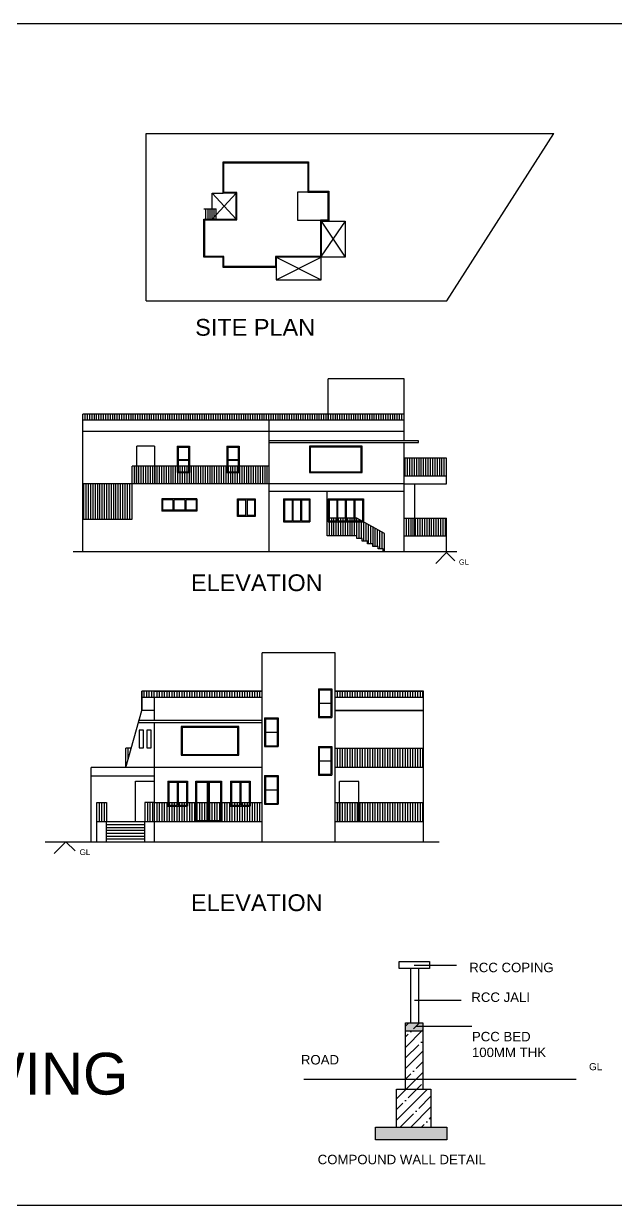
# Model space of a CAD drawing. Header units: metres. Extents: x 3586 to 7307, y 3108 to 6437.
# Drawn here: x 3980.61 to 3993.13, y 3160.08 to 3185.08 of the extents above; entities that cross this region are included whole.
import ezdxf

# ---------------------------------------------------------------- set-up
doc = ezdxf.new("R2010")
doc.units = ezdxf.units.M
for name, color, linetype in [('DOORS', 170, 'Continuous'), ('PDF2_0', 7, 'Continuous'), ('wall', 7, 'Continuous'), ('window', 140, 'Continuous')]:
    doc.layers.add(name, color=color, linetype=linetype)
doc.styles.get("Standard").update_dxf_attribs({"font": 'arial.ttf'})

msp = doc.modelspace()

# ---------------------------------------------------------------- hatches: boundary and pattern name
at = {"layer": 'wall'}
h = msp.add_hatch(color=256, dxfattribs=at)
h.dxf.hatch_style = 1
h.paths.add_polyline_path([(3989.566, 3161.736), (3988.057, 3161.736), (3988.057, 3161.462), (3989.566, 3161.462)])
h.paths.add_polyline_path([(3973.017, 3180.93), (3973.442, 3180.93), (3973.442, 3180.842), (3973.531, 3180.842), (3973.531, 3180.93), (3974.648, 3180.93), (3974.648, 3180.842), (3974.737, 3180.842), (3974.737, 3180.93), (3976.214, 3180.93), (3976.214, 3180.842), (3976.303, 3180.842), (3976.303, 3180.975), (3972.175, 3180.975), (3972.175, 3180.842), (3972.263, 3180.842), (3972.263, 3180.93), (3972.928, 3180.93), (3972.928, 3180.842), (3973.017, 3180.842)])
h.paths.add_polyline_path([(3973.017, 3180.044), (3973.442, 3180.044), (3973.442, 3179.955), (3973.531, 3179.955), (3973.531, 3180.044), (3973.821, 3180.044), (3974.648, 3180.044), (3974.648, 3179.955), (3974.737, 3179.955), (3974.737, 3180.088), (3973.821, 3180.088), (3973.531, 3180.088), (3972.928, 3180.088), (3972.928, 3180), (3972.263, 3180), (3972.263, 3180.088), (3972.175, 3180.088), (3972.175, 3179.955), (3972.263, 3179.955), (3972.928, 3179.955), (3973.017, 3179.955)])
h.paths.add_polyline_path([(3977.278, 3180.088), (3976.303, 3180.088), (3976.214, 3180.088), (3976.214, 3179.955), (3976.303, 3179.955), (3976.303, 3180.044), (3977.189, 3180.044), (3977.189, 3179.955), (3977.278, 3179.955)])
h.paths.add_polyline_path([(3974.737, 3179.202), (3974.648, 3179.202), (3974.648, 3179.069), (3974.737, 3179.069)])
h.paths.add_polyline_path([(3976.214, 3179.202), (3974.737, 3179.202), (3974.737, 3179.157), (3976.214, 3179.157)])
h.paths.add_polyline_path([(3976.303, 3179.202), (3976.214, 3179.202), (3976.214, 3179.069), (3976.303, 3179.069)])
h.paths.add_polyline_path([(3977.189, 3179.202), (3976.303, 3179.202), (3976.303, 3179.157), (3977.189, 3179.157)])
h.paths.add_polyline_path([(3977.278, 3179.202), (3977.189, 3179.202), (3977.189, 3179.157), (3977.189, 3179.069), (3977.278, 3179.069)])
h.paths.add_polyline_path([(3974.648, 3179.202), (3973.531, 3179.202), (3973.531, 3179.157), (3974.648, 3179.157)])
h.paths.add_polyline_path([(3973.531, 3179.202), (3973.442, 3179.202), (3973.442, 3179.069), (3973.531, 3179.069)])
h.paths.add_polyline_path([(3973.442, 3179.202), (3973.017, 3179.202), (3973.017, 3179.157), (3973.442, 3179.157)])
h.paths.add_polyline_path([(3973.017, 3179.202), (3972.928, 3179.202), (3972.928, 3179.113), (3972.263, 3179.113), (3972.263, 3179.202), (3972.175, 3179.202), (3972.175, 3179.069), (3973.017, 3179.069)])
h.paths.add_polyline_path([(3968.139, 3180.966), (3968.05, 3180.966), (3965.264, 3180.966), (3965.264, 3180.832), (3965.353, 3180.832), (3965.353, 3180.922), (3968.05, 3180.922), (3968.585, 3180.665), (3968.585, 3180.709), (3968.585, 3180.754), (3968.496, 3180.754), (3968.496, 3180.798), (3968.407, 3180.798), (3968.407, 3180.843), (3968.318, 3180.843), (3968.318, 3180.887), (3968.228, 3180.887), (3968.228, 3180.922), (3968.139, 3180.922)])
h.paths.add_polyline_path([(3968.139, 3180.085), (3968.05, 3180.085), (3965.264, 3180.085), (3965.264, 3179.951), (3965.353, 3179.951), (3965.353, 3180.04), (3968.05, 3180.04), (3968.585, 3179.783), (3968.585, 3179.828), (3968.585, 3179.872), (3968.496, 3179.872), (3968.496, 3179.917), (3968.407, 3179.917), (3968.407, 3179.961), (3968.318, 3179.961), (3968.318, 3180.006), (3968.228, 3180.006), (3968.228, 3180.04), (3968.139, 3180.04)])
h.paths.add_polyline_path([(3968.674, 3180.352), (3968.882, 3180.352), (3968.882, 3180.397), (3968.585, 3180.397), (3968.585, 3180.352), (3968.496, 3180.352), (3968.496, 3180.308), (3968.407, 3180.308), (3968.407, 3180.263), (3968.318, 3180.263), (3968.318, 3180.219), (3968.228, 3180.219), (3968.228, 3180.174), (3968.139, 3180.174), (3968.139, 3180.129), (3968.05, 3180.129), (3968.05, 3180.085), (3968.139, 3180.085)])
h.paths.add_polyline_path([(3968.972, 3179.516), (3968.585, 3179.516), (3968.585, 3179.471), (3968.496, 3179.471), (3968.496, 3179.426), (3968.407, 3179.426), (3968.407, 3179.382), (3968.318, 3179.382), (3968.318, 3179.337), (3968.228, 3179.337), (3968.228, 3179.293), (3968.139, 3179.293), (3968.139, 3179.248), (3968.05, 3179.248), (3968.05, 3179.203), (3968.139, 3179.203), (3968.674, 3179.471), (3968.882, 3179.471), (3968.882, 3179.382), (3968.972, 3179.382)])
h.paths.add_polyline_path([(3968.972, 3180.397), (3968.882, 3180.397), (3968.882, 3180.352), (3968.882, 3180.263), (3968.972, 3180.263)])
h.paths.add_polyline_path([(3968.972, 3179.203), (3968.882, 3179.203), (3968.882, 3179.07), (3968.972, 3179.07)])
h.paths.add_polyline_path([(3968.882, 3179.203), (3965.353, 3179.203), (3965.353, 3179.159), (3968.882, 3179.159)])
h.paths.add_polyline_path([(3968.972, 3181.858), (3967.669, 3181.858), (3967.669, 3181.724), (3967.713, 3181.724), (3967.713, 3181.813), (3968.882, 3181.813), (3968.882, 3181.724), (3968.972, 3181.724)])
h.paths.add_polyline_path([(3964.461, 3179.203), (3964.372, 3179.203), (3964.372, 3179.07), (3964.461, 3179.07)])
h.paths.add_polyline_path([(3965.353, 3179.203), (3965.264, 3179.203), (3965.264, 3179.07), (3965.353, 3179.07)])
h.paths.add_polyline_path([(3965.264, 3179.203), (3964.461, 3179.203), (3964.461, 3179.159), (3965.264, 3179.159)])
h = msp.add_hatch(dxfattribs=at)
h.set_pattern_fill('ANSI35', color=256, scale=0.05)
h.set_pattern_definition([(45, (-2.92227, -3.8046), (-0.224506403, 0.224506403), []), (45, (-2.69776, -3.8046), (-0.224506403, 0.224506403), [0.396875, -0.079375, 0, -0.079375])])
h.paths.add_polyline_path([(3989.229, 3162.538), (3988.501, 3162.538), (3988.501, 3161.736), (3989.229, 3161.736)])
h.paths.add_polyline_path([(3989.06, 3163.94), (3988.691, 3163.94), (3988.691, 3162.538), (3989.06, 3162.538)])
h = msp.add_hatch(color=256, dxfattribs=at)
h.dxf.hatch_style = 1
h.paths.add_polyline_path([(3989.06, 3163.94), (3988.691, 3163.94), (3988.691, 3163.773), (3989.06, 3163.773)])

# ---------------------------------------------------------------- linework, layer by layer
at = {"layer": 'DOORS'}
for p, q in [((3984.505, 3168.216), (3984.505, 3169.029)), ((3984.526, 3168.196), (3984.526, 3169.05)), ((3984.546, 3168.216), (3984.546, 3169.029))]:
    msp.add_line(p, q, dxfattribs=at)
msp.add_lwpolyline([(3984.254, 3169.05), (3984.797, 3169.05), (3984.797, 3168.196), (3984.254, 3168.196)], close=True, dxfattribs=at)
for points in [[(3984.505, 3168.216), (3984.275, 3168.216), (3984.275, 3169.029), (3984.505, 3169.029)], [(3984.546, 3169.029), (3984.777, 3169.029), (3984.777, 3168.216), (3984.546, 3168.216)]]:
    msp.add_lwpolyline(points, dxfattribs=at)
at = {"layer": 'PDF2_0', "lineweight": 30}
msp.add_lwpolyline([(3960.029, 3185.076), (3995.028, 3185.076), (3995.028, 3160.079), (3960.029, 3160.079)], close=True, dxfattribs=at)
at = {"layer": 'wall'}
for p, q in [((3983.208, 3182.753), (3991.828, 3182.753)), ((3983.208, 3179.21), (3983.208, 3182.753)), ((3989.564, 3179.21), (3991.828, 3182.753)), ((3984.601, 3181.158), (3984.601, 3181.488)), ((3984.601, 3181.488), (3984.832, 3181.488)), ((3984.601, 3181.488), (3985.106, 3180.942)), ((3985.106, 3181.488), (3984.601, 3180.942)), ((3986.624, 3181.513), (3986.404, 3181.513)), ((3986.404, 3181.513), (3986.404, 3180.917)), ((3984.428, 3181.158), (3984.687, 3181.158)), ((3984.471, 3180.942), (3984.471, 3181.158)), ((3984.514, 3180.942), (3984.514, 3181.158)), ((3984.557, 3180.942), (3984.557, 3181.158)), ((3984.601, 3180.942), (3984.601, 3181.158)), ((3984.644, 3180.942), (3984.644, 3181.158)), ((3984.687, 3180.942), (3984.687, 3181.158)), ((3984.428, 3180.942), (3984.687, 3180.942)), ((3986.404, 3180.917), (3986.891, 3180.917)), ((3986.909, 3180.899), (3987.414, 3180.899)), ((3986.909, 3180.899), (3987.414, 3180.134)), ((3987.414, 3180.899), (3986.909, 3180.156)), ((3987.414, 3180.899), (3987.414, 3180.134)), ((3985.957, 3180.134), (3985.957, 3179.658)), ((3985.957, 3180.134), (3986.909, 3179.658)), ((3985.957, 3179.658), (3986.909, 3180.134)), ((3986.909, 3179.658), (3986.909, 3180.134)), ((3987.414, 3180.134), (3986.909, 3180.134)), ((3985.957, 3179.658), (3986.909, 3179.658)), ((3983.208, 3179.21), (3989.564, 3179.21)), ((3988.661, 3177.56), (3987.056, 3177.56)), ((3987.056, 3176.694), (3987.056, 3177.56)), ((3988.661, 3176.253), (3988.661, 3177.56)), ((3981.867, 3173.907), (3981.867, 3176.816)), ((3988.661, 3176.816), (3981.867, 3176.816)), ((3981.867, 3176.694), (3988.661, 3176.694)), ((3981.916, 3176.694), (3981.916, 3176.816)), ((3981.964, 3176.694), (3981.964, 3176.816)), ((3982.013, 3176.694), (3982.013, 3176.816)), ((3982.061, 3176.694), (3982.061, 3176.816)), ((3982.11, 3176.694), (3982.11, 3176.816)), ((3982.158, 3176.694), (3982.158, 3176.816)), ((3982.207, 3176.694), (3982.207, 3176.816)), ((3982.255, 3176.694), (3982.255, 3176.816)), ((3982.304, 3176.694), (3982.304, 3176.816)), ((3982.352, 3176.694), (3982.352, 3176.816)), ((3982.401, 3176.694), (3982.401, 3176.816)), ((3982.449, 3176.694), (3982.449, 3176.816)), ((3982.498, 3176.694), (3982.498, 3176.816)), ((3982.546, 3176.694), (3982.546, 3176.816)), ((3982.595, 3176.694), (3982.595, 3176.816)), ((3982.643, 3176.694), (3982.643, 3176.816)), ((3982.692, 3176.694), (3982.692, 3176.816)), ((3982.74, 3176.694), (3982.74, 3176.816)), ((3982.789, 3176.694), (3982.789, 3176.816)), ((3982.837, 3176.694), (3982.837, 3176.816)), ((3982.886, 3176.694), (3982.886, 3176.816)), ((3982.934, 3176.694), (3982.934, 3176.816)), ((3982.934, 3176.694), (3982.934, 3176.816)), ((3982.983, 3176.694), (3982.983, 3176.816)), ((3983.031, 3176.694), (3983.031, 3176.816)), ((3983.079, 3176.694), (3983.079, 3176.816)), ((3983.128, 3176.694), (3983.128, 3176.816)), ((3983.176, 3176.694), (3983.176, 3176.816)), ((3983.225, 3176.694), (3983.225, 3176.816)), ((3983.273, 3176.694), (3983.273, 3176.816)), ((3983.322, 3176.694), (3983.322, 3176.816)), ((3983.37, 3176.694), (3983.37, 3176.816)), ((3983.419, 3176.694), (3983.419, 3176.816)), ((3983.467, 3176.694), (3983.467, 3176.816)), ((3983.516, 3176.694), (3983.516, 3176.816)), ((3983.564, 3176.694), (3983.564, 3176.816)), ((3983.613, 3176.694), (3983.613, 3176.816)), ((3983.661, 3176.694), (3983.661, 3176.816)), ((3983.71, 3176.694), (3983.71, 3176.816)), ((3983.758, 3176.694), (3983.758, 3176.816)), ((3983.807, 3176.694), (3983.807, 3176.816)), ((3983.855, 3176.694), (3983.855, 3176.816)), ((3983.904, 3176.694), (3983.904, 3176.816)), ((3983.952, 3176.694), (3983.952, 3176.816)), ((3984.001, 3176.694), (3984.001, 3176.816)), ((3984.049, 3176.694), (3984.049, 3176.816)), ((3984.098, 3176.694), (3984.098, 3176.816)), ((3984.146, 3176.694), (3984.146, 3176.816)), ((3984.195, 3176.694), (3984.195, 3176.816)), ((3984.243, 3176.694), (3984.243, 3176.816)), ((3984.292, 3176.694), (3984.292, 3176.816)), ((3984.34, 3176.694), (3984.34, 3176.816)), ((3984.388, 3176.694), (3984.388, 3176.816)), ((3984.437, 3176.694), (3984.437, 3176.816)), ((3984.485, 3176.694), (3984.485, 3176.816)), ((3984.534, 3176.694), (3984.534, 3176.816)), ((3984.582, 3176.694), (3984.582, 3176.816)), ((3984.631, 3176.694), (3984.631, 3176.816)), ((3984.679, 3176.694), (3984.679, 3176.816)), ((3984.679, 3176.694), (3984.679, 3176.816)), ((3984.728, 3176.694), (3984.728, 3176.816)), ((3984.776, 3176.694), (3984.776, 3176.816)), ((3984.825, 3176.694), (3984.825, 3176.816)), ((3984.88, 3176.694), (3984.88, 3176.816)), ((3984.928, 3176.694), (3984.928, 3176.816)), ((3984.977, 3176.694), (3984.977, 3176.816)), ((3985.025, 3176.694), (3985.025, 3176.816)), ((3985.074, 3176.694), (3985.074, 3176.816)), ((3985.122, 3176.694), (3985.122, 3176.816)), ((3985.171, 3176.694), (3985.171, 3176.816)), ((3985.219, 3176.694), (3985.219, 3176.816)), ((3985.268, 3176.694), (3985.268, 3176.816)), ((3985.316, 3176.694), (3985.316, 3176.816)), ((3985.365, 3176.694), (3985.365, 3176.816)), ((3985.413, 3176.694), (3985.413, 3176.816)), ((3985.413, 3176.694), (3985.413, 3176.816)), ((3985.462, 3176.694), (3985.462, 3176.816)), ((3985.51, 3176.694), (3985.51, 3176.816)), ((3985.559, 3176.694), (3985.559, 3176.816)), ((3985.607, 3176.694), (3985.607, 3176.816)), ((3985.656, 3176.694), (3985.656, 3176.816)), ((3985.656, 3176.694), (3985.656, 3176.816)), ((3985.704, 3176.694), (3985.704, 3176.816)), ((3985.752, 3176.694), (3985.752, 3176.816)), ((3985.801, 3176.694), (3985.801, 3176.816)), ((3985.806, 3173.907), (3985.806, 3176.694)), ((3985.849, 3176.694), (3985.849, 3176.816)), ((3985.898, 3176.694), (3985.898, 3176.816)), ((3985.946, 3176.694), (3985.946, 3176.816)), ((3985.995, 3176.694), (3985.995, 3176.816)), ((3986.043, 3176.694), (3986.043, 3176.816)), ((3986.092, 3176.694), (3986.092, 3176.816)), ((3986.14, 3176.694), (3986.14, 3176.816)), ((3986.189, 3176.694), (3986.189, 3176.816)), ((3986.237, 3176.694), (3986.237, 3176.816)), ((3986.286, 3176.694), (3986.286, 3176.816)), ((3986.334, 3176.694), (3986.334, 3176.816)), ((3986.383, 3176.694), (3986.383, 3176.816)), ((3986.431, 3176.694), (3986.431, 3176.816)), ((3986.48, 3176.694), (3986.48, 3176.816)), ((3986.528, 3176.694), (3986.528, 3176.816)), ((3986.577, 3176.694), (3986.577, 3176.816)), ((3986.625, 3176.694), (3986.625, 3176.816)), ((3986.674, 3176.694), (3986.674, 3176.816)), ((3986.674, 3176.694), (3986.674, 3176.816)), ((3986.722, 3176.694), (3986.722, 3176.816)), ((3986.771, 3176.694), (3986.771, 3176.816)), ((3986.819, 3176.694), (3986.819, 3176.816)), ((3986.868, 3176.694), (3986.868, 3176.816)), ((3986.916, 3176.694), (3986.916, 3176.816)), ((3986.965, 3176.694), (3986.965, 3176.816)), ((3987.013, 3176.694), (3987.013, 3176.816)), ((3987.061, 3176.694), (3987.061, 3176.816)), ((3987.11, 3176.694), (3987.11, 3176.816)), ((3987.158, 3176.694), (3987.158, 3176.816)), ((3987.207, 3176.694), (3987.207, 3176.816)), ((3987.255, 3176.694), (3987.255, 3176.816)), ((3987.304, 3176.694), (3987.304, 3176.816)), ((3987.352, 3176.694), (3987.352, 3176.816)), ((3987.401, 3176.694), (3987.401, 3176.816)), ((3987.449, 3176.694), (3987.449, 3176.816)), ((3987.498, 3176.694), (3987.498, 3176.816)), ((3987.546, 3176.694), (3987.546, 3176.816)), ((3987.595, 3176.694), (3987.595, 3176.816)), ((3987.643, 3176.694), (3987.643, 3176.816)), ((3987.692, 3176.694), (3987.692, 3176.816)), ((3987.74, 3176.694), (3987.74, 3176.816)), ((3987.789, 3176.694), (3987.789, 3176.816)), ((3987.837, 3176.694), (3987.837, 3176.816)), ((3987.886, 3176.694), (3987.886, 3176.816)), ((3987.934, 3176.694), (3987.934, 3176.816)), ((3987.983, 3176.694), (3987.983, 3176.816)), ((3988.031, 3176.694), (3988.031, 3176.816)), ((3988.08, 3176.694), (3988.08, 3176.816)), ((3988.128, 3176.694), (3988.128, 3176.816)), ((3988.177, 3176.694), (3988.177, 3176.816)), ((3988.225, 3176.694), (3988.225, 3176.816)), ((3988.274, 3176.694), (3988.274, 3176.816)), ((3988.322, 3176.694), (3988.322, 3176.816)), ((3988.371, 3176.694), (3988.371, 3176.816)), ((3988.419, 3176.694), (3988.419, 3176.816)), ((3988.419, 3176.694), (3988.419, 3176.816)), ((3988.467, 3176.694), (3988.467, 3176.816)), ((3988.516, 3176.694), (3988.516, 3176.816)), ((3988.564, 3176.694), (3988.564, 3176.816)), ((3988.613, 3176.694), (3988.613, 3176.816)), ((3988.661, 3176.694), (3988.661, 3176.816)), ((3988.661, 3176.445), (3981.867, 3176.445)), ((3983.011, 3175.343), (3983.011, 3176.137)), ((3983.382, 3176.137), (3983.011, 3176.137)), ((3983.382, 3176.137), (3983.382, 3175.343)), ((3988.964, 3176.253), (3985.806, 3176.253)), ((3985.806, 3176.216), (3988.964, 3176.216)), ((3988.661, 3173.907), (3988.661, 3176.216)), ((3988.964, 3176.216), (3988.964, 3176.253)), ((3985.806, 3175.715), (3982.908, 3175.715)), ((3982.908, 3175.343), (3982.908, 3175.715)), ((3982.956, 3175.343), (3982.956, 3175.715)), ((3983.005, 3175.343), (3983.005, 3175.715)), ((3983.053, 3175.343), (3983.053, 3175.715)), ((3983.102, 3175.343), (3983.102, 3175.715)), ((3983.15, 3175.343), (3983.15, 3175.715)), ((3983.199, 3175.343), (3983.199, 3175.715)), ((3983.247, 3175.343), (3983.247, 3175.715)), ((3983.296, 3175.343), (3983.296, 3175.715)), ((3983.344, 3175.343), (3983.344, 3175.715)), ((3983.393, 3175.343), (3983.393, 3175.715)), ((3983.441, 3175.343), (3983.441, 3175.715)), ((3983.49, 3175.343), (3983.49, 3175.715)), ((3983.538, 3175.343), (3983.538, 3175.715)), ((3983.587, 3175.343), (3983.587, 3175.715)), ((3983.635, 3175.343), (3983.635, 3175.715)), ((3983.684, 3175.343), (3983.684, 3175.715)), ((3983.732, 3175.343), (3983.732, 3175.715)), ((3983.78, 3175.343), (3983.78, 3175.715)), ((3983.829, 3175.343), (3983.829, 3175.715)), ((3983.877, 3175.343), (3983.877, 3175.715)), ((3983.926, 3175.343), (3983.926, 3175.715)), ((3983.974, 3175.343), (3983.974, 3175.715)), ((3984.023, 3175.343), (3984.023, 3175.715)), ((3984.071, 3175.343), (3984.071, 3175.715)), ((3984.12, 3175.343), (3984.12, 3175.715)), ((3984.168, 3175.343), (3984.168, 3175.715)), ((3984.217, 3175.343), (3984.217, 3175.715)), ((3984.265, 3175.343), (3984.265, 3175.715)), ((3984.314, 3175.343), (3984.314, 3175.715)), ((3984.362, 3175.343), (3984.362, 3175.715)), ((3984.411, 3175.343), (3984.411, 3175.715)), ((3984.459, 3175.343), (3984.459, 3175.715)), ((3984.508, 3175.343), (3984.508, 3175.715)), ((3984.556, 3175.343), (3984.556, 3175.715)), ((3984.605, 3175.343), (3984.605, 3175.715)), ((3984.653, 3175.343), (3984.653, 3175.715)), ((3984.702, 3175.343), (3984.702, 3175.715)), ((3984.75, 3175.343), (3984.75, 3175.715)), ((3984.799, 3175.343), (3984.799, 3175.715)), ((3984.847, 3175.343), (3984.847, 3175.715)), ((3984.896, 3175.343), (3984.896, 3175.715)), ((3984.944, 3175.343), (3984.944, 3175.715)), ((3984.993, 3175.343), (3984.993, 3175.715)), ((3984.993, 3175.343), (3984.993, 3175.715)), ((3985.041, 3175.343), (3985.041, 3175.715)), ((3985.089, 3175.343), (3985.089, 3175.715)), ((3985.138, 3175.343), (3985.138, 3175.715)), ((3985.186, 3175.343), (3985.186, 3175.715)), ((3985.235, 3175.343), (3985.235, 3175.715)), ((3985.283, 3175.343), (3985.283, 3175.715)), ((3985.332, 3175.343), (3985.332, 3175.715)), ((3985.38, 3175.343), (3985.38, 3175.715)), ((3985.429, 3175.343), (3985.429, 3175.715)), ((3985.477, 3175.343), (3985.477, 3175.715)), ((3985.526, 3175.343), (3985.526, 3175.715)), ((3985.574, 3175.343), (3985.574, 3175.715)), ((3985.623, 3175.343), (3985.623, 3175.715)), ((3985.671, 3175.343), (3985.671, 3175.715)), ((3985.72, 3175.343), (3985.72, 3175.715)), ((3985.768, 3175.343), (3985.768, 3175.715)), ((3989.559, 3175.882), (3988.661, 3175.882)), ((3988.686, 3175.51), (3988.686, 3175.882)), ((3988.734, 3175.51), (3988.734, 3175.882)), ((3988.783, 3175.51), (3988.783, 3175.882)), ((3988.831, 3175.51), (3988.831, 3175.882)), ((3988.88, 3175.51), (3988.88, 3175.882)), ((3988.928, 3175.51), (3988.928, 3175.882)), ((3988.977, 3175.51), (3988.977, 3175.882)), ((3989.025, 3175.51), (3989.025, 3175.882)), ((3989.074, 3175.51), (3989.074, 3175.882)), ((3989.122, 3175.51), (3989.122, 3175.882)), ((3989.171, 3175.51), (3989.171, 3175.882)), ((3989.219, 3175.51), (3989.219, 3175.882)), ((3989.268, 3175.51), (3989.268, 3175.882)), ((3989.316, 3175.51), (3989.316, 3175.882)), ((3989.365, 3175.51), (3989.365, 3175.882)), ((3989.413, 3175.51), (3989.413, 3175.882)), ((3989.462, 3175.51), (3989.462, 3175.882)), ((3989.51, 3175.51), (3989.51, 3175.882)), ((3989.559, 3175.51), (3989.559, 3175.882)), ((3988.661, 3175.51), (3989.559, 3175.51)), ((3989.559, 3175.343), (3989.559, 3175.51)), ((3982.908, 3175.343), (3981.867, 3175.343)), ((3985.806, 3175.343), (3981.867, 3175.343)), ((3981.89, 3174.592), (3981.89, 3175.343)), ((3981.938, 3174.592), (3981.938, 3175.343)), ((3981.987, 3174.592), (3981.987, 3175.343)), ((3982.035, 3174.592), (3982.035, 3175.343)), ((3982.084, 3174.592), (3982.084, 3175.343)), ((3982.132, 3174.592), (3982.132, 3175.343)), ((3982.181, 3174.592), (3982.181, 3175.343)), ((3982.229, 3174.592), (3982.229, 3175.343)), ((3982.278, 3174.592), (3982.278, 3175.343)), ((3982.326, 3174.592), (3982.326, 3175.343)), ((3982.375, 3174.592), (3982.375, 3175.343)), ((3982.423, 3174.592), (3982.423, 3175.343)), ((3982.471, 3174.592), (3982.471, 3175.343)), ((3982.52, 3174.592), (3982.52, 3175.343)), ((3982.568, 3174.592), (3982.568, 3175.343)), ((3982.617, 3174.592), (3982.617, 3175.343)), ((3982.665, 3174.592), (3982.665, 3175.343)), ((3982.714, 3174.592), (3982.714, 3175.343)), ((3982.762, 3174.592), (3982.762, 3175.343)), ((3982.811, 3174.592), (3982.811, 3175.343)), ((3982.859, 3174.592), (3982.859, 3175.343)), ((3982.908, 3174.592), (3982.908, 3175.343)), ((3988.661, 3175.343), (3985.806, 3175.343)), ((3988.661, 3175.176), (3985.806, 3175.176)), ((3987.032, 3174.242), (3987.032, 3175.176)), ((3988.661, 3175.343), (3989.559, 3175.343)), ((3988.89, 3174.242), (3988.89, 3175.343)), ((3981.867, 3174.592), (3982.908, 3174.592)), ((3987.664, 3174.613), (3987.032, 3174.613)), ((3987.032, 3174.242), (3987.032, 3174.613)), ((3987.081, 3174.242), (3987.081, 3174.613)), ((3987.129, 3174.242), (3987.129, 3174.613)), ((3987.177, 3174.242), (3987.177, 3174.613)), ((3987.226, 3174.242), (3987.226, 3174.613)), ((3987.274, 3174.242), (3987.274, 3174.613)), ((3987.323, 3174.242), (3987.323, 3174.613)), ((3987.371, 3174.242), (3987.371, 3174.613)), ((3987.42, 3174.242), (3987.42, 3174.613)), ((3987.468, 3174.242), (3987.468, 3174.613)), ((3987.517, 3174.242), (3987.517, 3174.613)), ((3987.565, 3174.242), (3987.565, 3174.613)), ((3987.614, 3174.242), (3987.614, 3174.613)), ((3987.664, 3174.242), (3987.664, 3174.613)), ((3988.245, 3174.289), (3987.664, 3174.613)), ((3987.712, 3174.186), (3987.712, 3174.586)), ((3987.761, 3174.186), (3987.761, 3174.559)), ((3987.809, 3174.13), (3987.809, 3174.532)), ((3987.858, 3174.13), (3987.858, 3174.505)), ((3987.906, 3174.074), (3987.906, 3174.478)), ((3987.955, 3174.074), (3987.955, 3174.451)), ((3988.003, 3174.019), (3988.003, 3174.424)), ((3988.052, 3174.019), (3988.052, 3174.397)), ((3988.661, 3174.613), (3989.559, 3174.613)), ((3988.71, 3174.242), (3988.71, 3174.613)), ((3988.758, 3174.242), (3988.758, 3174.613)), ((3988.807, 3174.242), (3988.807, 3174.613)), ((3988.855, 3174.242), (3988.855, 3174.613)), ((3988.904, 3174.242), (3988.904, 3174.613)), ((3988.952, 3174.242), (3988.952, 3174.613)), ((3989.001, 3174.242), (3989.001, 3174.613)), ((3989.049, 3174.242), (3989.049, 3174.613)), ((3989.098, 3174.242), (3989.098, 3174.613)), ((3989.146, 3174.242), (3989.146, 3174.613)), ((3989.195, 3174.242), (3989.195, 3174.613)), ((3989.243, 3174.242), (3989.243, 3174.613)), ((3989.292, 3174.242), (3989.292, 3174.613)), ((3989.34, 3174.242), (3989.34, 3174.613)), ((3989.389, 3174.242), (3989.389, 3174.613)), ((3989.437, 3174.242), (3989.437, 3174.613)), ((3989.486, 3174.242), (3989.486, 3174.613)), ((3989.534, 3174.242), (3989.534, 3174.613)), ((3989.559, 3173.907), (3989.559, 3174.613)), ((3987.664, 3174.242), (3987.032, 3174.242)), ((3987.664, 3174.186), (3987.664, 3174.242)), ((3987.775, 3174.186), (3987.664, 3174.186)), ((3987.775, 3174.13), (3987.775, 3174.186)), ((3988.1, 3174.019), (3988.1, 3174.37)), ((3988.148, 3173.963), (3988.148, 3174.343)), ((3988.197, 3173.963), (3988.197, 3174.316)), ((3988.245, 3173.907), (3988.245, 3174.289)), ((3988.661, 3174.242), (3989.559, 3174.242)), ((3981.661, 3173.907), (3989.775, 3173.907)), ((3987.887, 3174.13), (3987.775, 3174.13)), ((3987.887, 3174.074), (3987.887, 3174.13)), ((3987.998, 3174.074), (3987.887, 3174.074)), ((3987.998, 3174.019), (3987.998, 3174.074)), ((3988.11, 3174.019), (3987.998, 3174.019)), ((3988.11, 3173.963), (3988.11, 3174.019)), ((3988.221, 3173.963), (3988.11, 3173.963)), ((3988.221, 3173.907), (3988.221, 3173.963)), ((3989.559, 3173.887), (3989.33, 3173.659)), ((3989.559, 3173.887), (3989.734, 3173.71)), ((3985.661, 3167.769), (3985.661, 3171.766)), ((3987.201, 3171.766), (3985.661, 3171.766)), ((3987.201, 3167.769), (3987.201, 3171.766)), ((3985.661, 3170.953), (3983.111, 3170.953)), ((3983.111, 3170.953), (3983.111, 3170.546)), ((3983.111, 3170.546), (3983.111, 3170.953)), ((3983.164, 3170.819), (3983.164, 3170.953)), ((3983.217, 3170.819), (3983.217, 3170.953)), ((3983.27, 3170.819), (3983.27, 3170.953)), ((3983.323, 3170.819), (3983.323, 3170.953)), ((3983.376, 3170.819), (3983.376, 3170.953)), ((3983.383, 3170.953), (3985.661, 3170.953)), ((3983.436, 3170.819), (3983.436, 3170.953)), ((3983.49, 3170.819), (3983.49, 3170.953)), ((3983.543, 3170.819), (3983.543, 3170.953)), ((3983.596, 3170.819), (3983.596, 3170.953)), ((3983.649, 3170.819), (3983.649, 3170.953)), ((3983.702, 3170.819), (3983.702, 3170.953)), ((3983.755, 3170.819), (3983.755, 3170.953)), ((3983.808, 3170.819), (3983.808, 3170.953)), ((3983.861, 3170.819), (3983.861, 3170.953)), ((3983.914, 3170.819), (3983.914, 3170.953)), ((3983.967, 3170.819), (3983.967, 3170.953)), ((3984.02, 3170.819), (3984.02, 3170.953)), ((3984.073, 3170.819), (3984.073, 3170.953)), ((3984.126, 3170.819), (3984.126, 3170.953)), ((3984.179, 3170.819), (3984.179, 3170.953)), ((3984.232, 3170.819), (3984.232, 3170.953)), ((3984.286, 3170.819), (3984.286, 3170.953)), ((3984.339, 3170.819), (3984.339, 3170.953)), ((3984.392, 3170.819), (3984.392, 3170.953)), ((3984.445, 3170.819), (3984.445, 3170.953)), ((3984.498, 3170.819), (3984.498, 3170.953)), ((3984.551, 3170.819), (3984.551, 3170.953)), ((3984.604, 3170.819), (3984.604, 3170.953)), ((3984.657, 3170.819), (3984.657, 3170.953)), ((3984.71, 3170.819), (3984.71, 3170.953)), ((3984.763, 3170.819), (3984.763, 3170.953)), ((3984.816, 3170.819), (3984.816, 3170.953)), ((3984.869, 3170.819), (3984.869, 3170.953)), ((3984.922, 3170.819), (3984.922, 3170.953)), ((3984.975, 3170.819), (3984.975, 3170.953)), ((3985.028, 3170.819), (3985.028, 3170.953)), ((3985.081, 3170.819), (3985.081, 3170.953)), ((3985.135, 3170.819), (3985.135, 3170.953)), ((3985.188, 3170.819), (3985.188, 3170.953)), ((3985.241, 3170.819), (3985.241, 3170.953)), ((3985.294, 3170.819), (3985.294, 3170.953)), ((3985.294, 3170.819), (3985.294, 3170.953)), ((3985.347, 3170.819), (3985.347, 3170.953)), ((3985.4, 3170.819), (3985.4, 3170.953)), ((3985.453, 3170.819), (3985.453, 3170.953)), ((3985.506, 3170.819), (3985.506, 3170.953)), ((3985.559, 3170.819), (3985.559, 3170.953)), ((3985.612, 3170.819), (3985.612, 3170.953)), ((3989.071, 3170.953), (3987.201, 3170.953)), ((3987.201, 3170.953), (3989.071, 3170.953)), ((3987.201, 3170.546), (3987.201, 3170.953)), ((3987.204, 3170.546), (3987.204, 3170.953)), ((3987.254, 3170.819), (3987.254, 3170.953)), ((3987.307, 3170.819), (3987.307, 3170.953)), ((3987.36, 3170.819), (3987.36, 3170.953)), ((3987.413, 3170.819), (3987.413, 3170.953)), ((3987.466, 3170.819), (3987.466, 3170.953)), ((3987.519, 3170.819), (3987.519, 3170.953)), ((3987.572, 3170.819), (3987.572, 3170.953)), ((3987.625, 3170.819), (3987.625, 3170.953)), ((3987.678, 3170.819), (3987.678, 3170.953)), ((3987.731, 3170.819), (3987.731, 3170.953)), ((3987.784, 3170.819), (3987.784, 3170.953)), ((3987.838, 3170.819), (3987.838, 3170.953)), ((3987.891, 3170.819), (3987.891, 3170.953)), ((3987.944, 3170.819), (3987.944, 3170.953)), ((3987.997, 3170.819), (3987.997, 3170.953)), ((3988.05, 3170.819), (3988.05, 3170.953)), ((3988.103, 3170.819), (3988.103, 3170.953)), ((3988.156, 3170.819), (3988.156, 3170.953)), ((3988.209, 3170.819), (3988.209, 3170.953)), ((3988.262, 3170.819), (3988.262, 3170.953)), ((3988.315, 3170.819), (3988.315, 3170.953)), ((3988.368, 3170.819), (3988.368, 3170.953)), ((3988.421, 3170.819), (3988.421, 3170.953)), ((3988.474, 3170.819), (3988.474, 3170.953)), ((3988.527, 3170.819), (3988.527, 3170.953)), ((3988.58, 3170.819), (3988.58, 3170.953)), ((3988.633, 3170.819), (3988.633, 3170.953)), ((3988.687, 3170.819), (3988.687, 3170.953)), ((3988.74, 3170.819), (3988.74, 3170.953)), ((3988.793, 3170.819), (3988.793, 3170.953)), ((3988.846, 3170.819), (3988.846, 3170.953)), ((3988.899, 3170.819), (3988.899, 3170.953)), ((3988.952, 3170.819), (3988.952, 3170.953)), ((3989.005, 3170.819), (3989.005, 3170.953)), ((3989.058, 3170.819), (3989.058, 3170.953)), ((3989.071, 3167.769), (3989.071, 3170.953)), ((3985.661, 3170.819), (3983.111, 3170.819)), ((3983.383, 3170.546), (3983.383, 3170.819)), ((3989.071, 3170.819), (3987.201, 3170.819)), ((3982.773, 3169.341), (3983.111, 3170.546)), ((3983.383, 3170.546), (3983.111, 3170.546)), ((3983.383, 3170.337), (3983.383, 3170.546)), ((3989.071, 3170.546), (3987.201, 3170.546)), ((3987.201, 3170.546), (3989.071, 3170.546)), ((3983.052, 3170.296), (3983.052, 3170.337)), ((3985.661, 3170.337), (3983.052, 3170.337)), ((3983.052, 3170.296), (3985.661, 3170.296)), ((3983.383, 3167.769), (3983.383, 3170.296)), ((3982.773, 3169.341), (3982.773, 3169.747)), ((3982.887, 3169.747), (3982.773, 3169.747)), ((3982.826, 3169.53), (3982.826, 3169.747)), ((3982.88, 3169.72), (3982.88, 3169.747)), ((3987.201, 3169.747), (3989.071, 3169.747)), ((3987.201, 3169.341), (3987.201, 3169.747)), ((3987.204, 3169.341), (3987.204, 3169.747)), ((3987.254, 3169.341), (3987.254, 3169.747)), ((3987.307, 3169.341), (3987.307, 3169.747)), ((3987.36, 3169.341), (3987.36, 3169.747)), ((3987.413, 3169.341), (3987.413, 3169.747)), ((3987.466, 3169.341), (3987.466, 3169.747)), ((3987.519, 3169.341), (3987.519, 3169.747)), ((3987.572, 3169.341), (3987.572, 3169.747)), ((3987.625, 3169.341), (3987.625, 3169.747)), ((3987.678, 3169.341), (3987.678, 3169.747)), ((3987.731, 3169.341), (3987.731, 3169.747)), ((3987.784, 3169.341), (3987.784, 3169.747)), ((3987.838, 3169.341), (3987.838, 3169.747)), ((3987.891, 3169.341), (3987.891, 3169.747)), ((3987.944, 3169.341), (3987.944, 3169.747)), ((3987.997, 3169.341), (3987.997, 3169.747)), ((3988.05, 3169.341), (3988.05, 3169.747)), ((3988.103, 3169.341), (3988.103, 3169.747)), ((3988.156, 3169.341), (3988.156, 3169.747)), ((3988.209, 3169.341), (3988.209, 3169.747)), ((3988.262, 3169.341), (3988.262, 3169.747)), ((3988.315, 3169.341), (3988.315, 3169.747)), ((3988.368, 3169.341), (3988.368, 3169.747)), ((3988.421, 3169.341), (3988.421, 3169.747)), ((3988.474, 3169.341), (3988.474, 3169.747)), ((3988.527, 3169.341), (3988.527, 3169.747)), ((3988.58, 3169.341), (3988.58, 3169.747)), ((3988.633, 3169.341), (3988.633, 3169.747)), ((3988.687, 3169.341), (3988.687, 3169.747)), ((3988.74, 3169.341), (3988.74, 3169.747)), ((3988.793, 3169.341), (3988.793, 3169.747)), ((3988.846, 3169.341), (3988.846, 3169.747)), ((3988.899, 3169.341), (3988.899, 3169.747)), ((3988.952, 3169.341), (3988.952, 3169.747)), ((3989.005, 3169.341), (3989.005, 3169.747)), ((3989.058, 3169.341), (3989.058, 3169.747)), ((3982.041, 3167.769), (3982.041, 3169.341)), ((3983.383, 3169.341), (3982.041, 3169.341)), ((3985.661, 3169.341), (3982.041, 3169.341)), ((3983.383, 3169.158), (3982.041, 3169.158)), ((3989.071, 3169.341), (3987.201, 3169.341)), ((3982.977, 3169.05), (3983.383, 3169.05)), ((3982.977, 3168.196), (3982.977, 3169.05)), ((3987.294, 3168.188), (3987.294, 3169.043)), ((3987.702, 3169.043), (3987.294, 3169.043)), ((3987.702, 3168.188), (3987.702, 3169.043)), ((3982.163, 3168.196), (3982.163, 3168.602)), ((3982.163, 3168.602), (3982.367, 3168.602)), ((3982.216, 3168.196), (3982.216, 3168.602)), ((3982.27, 3168.196), (3982.27, 3168.602)), ((3982.323, 3168.196), (3982.323, 3168.602)), ((3982.367, 3168.602), (3982.367, 3168.196)), ((3983.383, 3168.602), (3983.18, 3168.602)), ((3983.18, 3168.602), (3983.18, 3168.196)), ((3983.233, 3168.602), (3983.233, 3168.196)), ((3983.286, 3168.602), (3983.286, 3168.196)), ((3983.339, 3168.602), (3983.339, 3168.196)), ((3983.383, 3168.602), (3985.661, 3168.602)), ((3983.383, 3168.196), (3983.383, 3168.602)), ((3983.436, 3168.196), (3983.436, 3168.602)), ((3983.49, 3168.196), (3983.49, 3168.602)), ((3983.543, 3168.196), (3983.543, 3168.602)), ((3983.596, 3168.196), (3983.596, 3168.602)), ((3983.649, 3168.196), (3983.649, 3168.602)), ((3983.702, 3168.196), (3983.702, 3168.602)), ((3983.755, 3168.196), (3983.755, 3168.602)), ((3983.808, 3168.196), (3983.808, 3168.602)), ((3983.861, 3168.196), (3983.861, 3168.602)), ((3983.914, 3168.196), (3983.914, 3168.602)), ((3983.967, 3168.196), (3983.967, 3168.602)), ((3984.02, 3168.196), (3984.02, 3168.602)), ((3984.073, 3168.196), (3984.073, 3168.602)), ((3984.126, 3168.196), (3984.126, 3168.602)), ((3984.179, 3168.196), (3984.179, 3168.602)), ((3984.232, 3168.196), (3984.232, 3168.602)), ((3984.286, 3168.196), (3984.286, 3168.602)), ((3984.339, 3168.196), (3984.339, 3168.602)), ((3984.392, 3168.196), (3984.392, 3168.602)), ((3984.445, 3168.196), (3984.445, 3168.602)), ((3984.498, 3168.196), (3984.498, 3168.602)), ((3984.551, 3168.196), (3984.551, 3168.602)), ((3984.604, 3168.196), (3984.604, 3168.602)), ((3984.657, 3168.196), (3984.657, 3168.602)), ((3984.71, 3168.196), (3984.71, 3168.602)), ((3984.763, 3168.196), (3984.763, 3168.602)), ((3984.816, 3168.196), (3984.816, 3168.602)), ((3984.869, 3168.196), (3984.869, 3168.602)), ((3984.922, 3168.196), (3984.922, 3168.602)), ((3984.975, 3168.196), (3984.975, 3168.602)), ((3985.028, 3168.196), (3985.028, 3168.602)), ((3985.081, 3168.196), (3985.081, 3168.602)), ((3985.135, 3168.196), (3985.135, 3168.602)), ((3985.188, 3168.196), (3985.188, 3168.602)), ((3985.241, 3168.196), (3985.241, 3168.602)), ((3985.294, 3168.196), (3985.294, 3168.602)), ((3985.294, 3168.196), (3985.294, 3168.602)), ((3985.347, 3168.196), (3985.347, 3168.602)), ((3985.4, 3168.196), (3985.4, 3168.602)), ((3985.453, 3168.196), (3985.453, 3168.602)), ((3985.506, 3168.196), (3985.506, 3168.602)), ((3985.559, 3168.196), (3985.559, 3168.602)), ((3985.612, 3168.196), (3985.612, 3168.602)), ((3987.201, 3168.602), (3989.071, 3168.602)), ((3987.201, 3168.196), (3987.201, 3168.602)), ((3987.204, 3168.196), (3987.204, 3168.602)), ((3987.254, 3168.196), (3987.254, 3168.602)), ((3987.307, 3168.196), (3987.307, 3168.602)), ((3987.36, 3168.196), (3987.36, 3168.602)), ((3987.413, 3168.196), (3987.413, 3168.602)), ((3987.466, 3168.196), (3987.466, 3168.602)), ((3987.519, 3168.196), (3987.519, 3168.602)), ((3987.572, 3168.196), (3987.572, 3168.602)), ((3987.625, 3168.196), (3987.625, 3168.602)), ((3987.678, 3168.196), (3987.678, 3168.602)), ((3987.731, 3168.196), (3987.731, 3168.602)), ((3987.784, 3168.196), (3987.784, 3168.602)), ((3987.838, 3168.196), (3987.838, 3168.602)), ((3987.891, 3168.196), (3987.891, 3168.602)), ((3987.944, 3168.196), (3987.944, 3168.602)), ((3987.997, 3168.196), (3987.997, 3168.602)), ((3988.05, 3168.196), (3988.05, 3168.602)), ((3988.103, 3168.196), (3988.103, 3168.602)), ((3988.156, 3168.196), (3988.156, 3168.602)), ((3988.209, 3168.196), (3988.209, 3168.602)), ((3988.262, 3168.196), (3988.262, 3168.602)), ((3988.315, 3168.196), (3988.315, 3168.602)), ((3988.368, 3168.196), (3988.368, 3168.602)), ((3988.421, 3168.196), (3988.421, 3168.602)), ((3988.474, 3168.196), (3988.474, 3168.602)), ((3988.527, 3168.196), (3988.527, 3168.602)), ((3988.58, 3168.196), (3988.58, 3168.602)), ((3988.633, 3168.196), (3988.633, 3168.602)), ((3988.687, 3168.196), (3988.687, 3168.602)), ((3988.74, 3168.196), (3988.74, 3168.602)), ((3988.793, 3168.196), (3988.793, 3168.602)), ((3988.846, 3168.196), (3988.846, 3168.602)), ((3988.899, 3168.196), (3988.899, 3168.602)), ((3988.952, 3168.196), (3988.952, 3168.602)), ((3989.005, 3168.196), (3989.005, 3168.602)), ((3989.058, 3168.196), (3989.058, 3168.602)), ((3982.163, 3168.196), (3983.383, 3168.196)), ((3982.163, 3167.769), (3982.163, 3168.196)), ((3982.367, 3167.769), (3982.367, 3168.196)), ((3982.367, 3168.135), (3983.18, 3168.135)), ((3983.18, 3167.769), (3983.18, 3168.196)), ((3983.383, 3168.196), (3985.661, 3168.196)), ((3987.201, 3168.196), (3989.071, 3168.196)), ((3982.367, 3168.074), (3983.18, 3168.074)), ((3982.367, 3168.013), (3983.18, 3168.013)), ((3982.367, 3167.952), (3983.18, 3167.952)), ((3982.367, 3167.891), (3983.18, 3167.891)), ((3981.071, 3167.769), (3989.404, 3167.769)), ((3981.51, 3167.769), (3981.26, 3167.52)), ((3981.51, 3167.769), (3981.702, 3167.576)), ((3982.367, 3167.83), (3983.18, 3167.83)), ((3988.876, 3165.162), (3989.77, 3165.162)), ((3988.801, 3163.94), (3988.801, 3165.096)), ((3988.801, 3165.096), (3988.966, 3165.096)), ((3988.966, 3165.096), (3988.966, 3163.94)), ((3988.883, 3164.419), (3989.871, 3164.419)), ((3988.691, 3162.538), (3988.691, 3163.94)), ((3988.691, 3163.94), (3989.06, 3163.94)), ((3989.06, 3163.94), (3989.06, 3162.538)), ((3988.691, 3163.773), (3989.06, 3163.773)), ((3988.907, 3163.87), (3990.095, 3163.87)), ((3986.539, 3162.745), (3992.302, 3162.745)), ((3988.501, 3161.736), (3988.501, 3162.538)), ((3988.501, 3162.538), (3989.229, 3162.538)), ((3989.229, 3162.538), (3989.229, 3161.736))]:
    msp.add_line(p, q, dxfattribs=at)
msp.add_lwpolyline([(3984.832, 3182.152), (3986.642, 3182.152), (3986.642, 3181.532), (3987.066, 3181.532), (3987.066, 3180.899), (3986.909, 3180.899), (3986.909, 3180.177), (3986.909, 3180.134), (3985.957, 3180.134), (3985.957, 3179.918), (3984.832, 3179.918), (3984.832, 3180.134), (3984.428, 3180.134), (3984.428, 3180.942), (3985.106, 3180.942), (3985.106, 3181.488), (3984.832, 3181.488), (3984.832, 3182.152)], dxfattribs=at)
for points in [[(3984.85, 3182.134), (3986.624, 3182.134), (3986.624, 3181.513), (3987.047, 3181.513), (3987.047, 3180.917), (3986.891, 3180.917), (3986.891, 3180.177), (3986.891, 3180.153), (3985.938, 3180.153), (3985.938, 3179.936), (3984.85, 3179.936), (3984.85, 3180.153), (3984.446, 3180.153), (3984.446, 3180.924), (3985.124, 3180.924), (3985.124, 3181.507), (3984.85, 3181.507)], [(3983.149, 3170.129), (3983.057, 3170.129), (3983.057, 3169.755), (3983.149, 3169.755)], [(3983.315, 3170.129), (3983.223, 3170.129), (3983.223, 3169.755), (3983.315, 3169.755)], [(3988.553, 3165.234), (3989.199, 3165.234), (3989.199, 3165.09), (3988.553, 3165.09)], [(3988.057, 3161.736), (3989.566, 3161.736), (3989.566, 3161.462), (3988.057, 3161.462)]]:
    msp.add_lwpolyline(points, close=True, dxfattribs=at)
at = {"layer": 'window'}
for p, q in [((3983.861, 3176.137), (3983.861, 3175.579)), ((3983.861, 3176.137), (3984.121, 3176.137)), ((3984.121, 3176.137), (3984.121, 3175.579)), ((3984.912, 3176.137), (3984.912, 3175.579)), ((3984.912, 3176.137), (3985.172, 3176.137)), ((3985.172, 3176.137), (3985.172, 3175.579)), ((3983.88, 3176.118), (3983.88, 3175.598)), ((3983.88, 3176.118), (3984.103, 3176.118)), ((3984.103, 3176.118), (3984.103, 3175.598)), ((3984.93, 3176.118), (3984.93, 3175.598)), ((3984.93, 3176.118), (3985.153, 3176.118)), ((3985.153, 3176.118), (3985.153, 3175.598)), ((3983.88, 3175.858), (3984.103, 3175.858)), ((3983.88, 3175.839), (3984.103, 3175.839)), ((3984.93, 3175.858), (3985.153, 3175.858)), ((3984.93, 3175.839), (3985.153, 3175.839)), ((3983.861, 3175.579), (3984.121, 3175.579)), ((3983.88, 3175.598), (3984.103, 3175.598)), ((3984.912, 3175.579), (3985.172, 3175.579)), ((3984.93, 3175.598), (3985.153, 3175.598)), ((3983.536, 3175.023), (3983.536, 3174.763)), ((3984.279, 3175.023), (3983.536, 3175.023)), ((3983.554, 3175.005), (3983.554, 3174.782)), ((3983.772, 3175.005), (3983.554, 3175.005)), ((3983.772, 3175.005), (3983.772, 3174.782)), ((3984.024, 3175.005), (3983.79, 3175.005)), ((3983.79, 3175.005), (3983.79, 3174.782)), ((3984.024, 3175.005), (3984.024, 3174.782)), ((3984.26, 3175.005), (3984.043, 3175.005)), ((3984.043, 3175.005), (3984.043, 3174.782)), ((3984.26, 3175.005), (3984.26, 3174.782)), ((3984.279, 3175.023), (3984.279, 3174.763)), ((3985.141, 3175.023), (3985.513, 3175.023)), ((3985.141, 3174.652), (3985.141, 3175.023)), ((3985.16, 3175.005), (3985.308, 3175.005)), ((3985.16, 3174.67), (3985.16, 3175.005)), ((3985.308, 3175.005), (3985.308, 3174.67)), ((3985.345, 3175.005), (3985.494, 3175.005)), ((3985.345, 3175.005), (3985.345, 3174.67)), ((3985.494, 3175.005), (3985.494, 3174.67)), ((3985.513, 3175.023), (3985.513, 3174.652)), ((3986.112, 3175.023), (3986.669, 3175.023)), ((3986.112, 3175.023), (3986.112, 3174.54)), ((3986.13, 3175.005), (3986.291, 3175.005)), ((3986.13, 3175.005), (3986.13, 3174.559)), ((3986.291, 3175.005), (3986.291, 3174.559)), ((3986.31, 3175.005), (3986.471, 3175.005)), ((3986.31, 3175.005), (3986.31, 3174.559)), ((3986.471, 3175.005), (3986.471, 3174.559)), ((3986.49, 3175.005), (3986.65, 3175.005)), ((3986.49, 3175.005), (3986.49, 3174.559)), ((3986.65, 3175.005), (3986.65, 3174.559)), ((3986.669, 3175.023), (3986.669, 3174.54)), ((3987.056, 3175.023), (3987.799, 3175.023)), ((3987.056, 3175.023), (3987.056, 3174.54)), ((3987.075, 3175.005), (3987.235, 3175.005)), ((3987.075, 3175.005), (3987.075, 3174.559)), ((3987.235, 3175.005), (3987.235, 3174.559)), ((3987.254, 3175.005), (3987.415, 3175.005)), ((3987.254, 3175.005), (3987.254, 3174.559)), ((3987.415, 3175.005), (3987.415, 3174.559)), ((3987.434, 3175.005), (3987.595, 3175.005)), ((3987.434, 3175.005), (3987.434, 3174.559)), ((3987.595, 3175.005), (3987.595, 3174.559)), ((3987.62, 3175.005), (3987.781, 3175.005)), ((3987.62, 3175.005), (3987.62, 3174.559)), ((3987.781, 3175.005), (3987.781, 3174.559)), ((3987.799, 3175.023), (3987.799, 3174.54)), ((3984.279, 3174.763), (3983.536, 3174.763)), ((3983.772, 3174.782), (3983.554, 3174.782)), ((3984.024, 3174.782), (3983.79, 3174.782)), ((3984.26, 3174.782), (3984.043, 3174.782)), ((3985.513, 3174.652), (3985.141, 3174.652)), ((3985.308, 3174.67), (3985.16, 3174.67)), ((3985.494, 3174.67), (3985.345, 3174.67)), ((3986.112, 3174.54), (3986.669, 3174.54)), ((3986.13, 3174.559), (3986.291, 3174.559)), ((3986.31, 3174.559), (3986.471, 3174.559)), ((3986.49, 3174.559), (3986.65, 3174.559)), ((3987.056, 3174.54), (3987.799, 3174.54)), ((3987.075, 3174.559), (3987.235, 3174.559)), ((3987.254, 3174.559), (3987.415, 3174.559)), ((3987.434, 3174.559), (3987.595, 3174.559)), ((3987.62, 3174.559), (3987.781, 3174.559)), ((3986.847, 3171.007), (3986.847, 3170.398)), ((3986.847, 3171.007), (3987.131, 3171.007)), ((3986.867, 3170.987), (3986.867, 3170.417)), ((3986.867, 3170.987), (3987.111, 3170.987)), ((3987.111, 3170.987), (3987.111, 3170.417)), ((3987.131, 3171.007), (3987.131, 3170.397)), ((3986.867, 3170.702), (3987.111, 3170.702)), ((3985.712, 3170.392), (3985.712, 3169.783)), ((3985.712, 3170.392), (3985.996, 3170.392)), ((3985.996, 3170.392), (3985.996, 3169.782)), ((3986.847, 3170.397), (3987.131, 3170.397)), ((3986.867, 3170.417), (3987.111, 3170.417)), ((3985.732, 3170.371), (3985.732, 3169.802)), ((3985.732, 3170.371), (3985.976, 3170.371)), ((3985.976, 3170.371), (3985.976, 3169.802)), ((3985.732, 3170.087), (3985.976, 3170.087)), ((3985.712, 3169.782), (3985.996, 3169.782)), ((3985.732, 3169.802), (3985.976, 3169.802)), ((3986.847, 3169.787), (3986.847, 3169.178)), ((3986.847, 3169.787), (3987.131, 3169.787)), ((3986.867, 3169.767), (3986.867, 3169.197)), ((3986.867, 3169.767), (3987.111, 3169.767)), ((3987.111, 3169.767), (3987.111, 3169.197)), ((3987.131, 3169.787), (3987.131, 3169.177)), ((3986.867, 3169.482), (3987.111, 3169.482)), ((3985.712, 3169.172), (3985.712, 3168.563)), ((3985.712, 3169.172), (3985.996, 3169.172)), ((3985.732, 3169.151), (3985.732, 3168.582)), ((3985.732, 3169.151), (3985.976, 3169.151)), ((3985.976, 3169.151), (3985.976, 3168.582)), ((3985.996, 3169.172), (3985.996, 3168.562)), ((3986.847, 3169.177), (3987.131, 3169.177)), ((3986.867, 3169.197), (3987.111, 3169.197)), ((3983.665, 3169.05), (3984.079, 3169.05)), ((3983.665, 3169.05), (3983.665, 3168.521)), ((3983.685, 3169.029), (3983.861, 3169.029)), ((3983.685, 3169.029), (3983.685, 3168.541)), ((3983.861, 3169.029), (3983.861, 3168.541)), ((3983.881, 3169.029), (3984.058, 3169.029)), ((3983.881, 3169.029), (3983.881, 3168.541)), ((3984.058, 3169.029), (3984.058, 3168.541)), ((3984.079, 3169.05), (3984.079, 3168.521)), ((3984.99, 3169.05), (3985.404, 3169.05)), ((3984.99, 3169.05), (3984.99, 3168.521)), ((3985.011, 3169.029), (3985.186, 3169.029)), ((3985.011, 3169.029), (3985.011, 3168.541)), ((3985.186, 3169.029), (3985.186, 3168.541)), ((3985.207, 3169.029), (3985.384, 3169.029)), ((3985.207, 3169.029), (3985.207, 3168.541)), ((3985.384, 3169.029), (3985.384, 3168.541)), ((3985.404, 3169.05), (3985.404, 3168.521)), ((3985.732, 3168.867), (3985.976, 3168.867)), ((3983.665, 3168.521), (3984.079, 3168.521)), ((3983.685, 3168.541), (3983.861, 3168.541)), ((3983.881, 3168.541), (3984.058, 3168.541)), ((3984.99, 3168.521), (3985.404, 3168.521)), ((3985.011, 3168.541), (3985.186, 3168.541)), ((3985.207, 3168.541), (3985.384, 3168.541)), ((3985.712, 3168.562), (3985.996, 3168.562)), ((3985.732, 3168.582), (3985.976, 3168.582))]:
    msp.add_line(p, q, dxfattribs=at)
for points in [[(3986.657, 3175.579), (3987.771, 3175.579), (3987.771, 3176.137), (3986.657, 3176.137)], [(3986.675, 3175.598), (3987.753, 3175.598), (3987.753, 3176.118), (3986.675, 3176.118)], [(3983.947, 3169.599), (3985.167, 3169.599), (3985.167, 3170.209), (3983.947, 3170.209)], [(3983.967, 3169.619), (3985.146, 3169.619), (3985.146, 3170.188), (3983.967, 3170.188)]]:
    msp.add_lwpolyline(points, close=True, dxfattribs=at)

# ---------------------------------------------------------------- texts
at = {"layer": 'wall', "attachment_point": 1}
for s, width, gutter_width, insert, char_height in [('SITE PLAN', 172.04255, 443.897, (3984.243, 3178.829), 0.3551), ('GL', 0.79084, 4.644, (3989.821, 3173.742), 0.1115), ('ELEVATION', 5.29658, 12.5, (3984.153, 3173.427), 0.3551), ('GL', 0.86558, 5.083, (3981.797, 3167.611), 0.122), ('ELEVATION', 5.29658, 12.5, (3984.153, 3166.659), 0.3551), ('RCC COPING', 2.15253, 12.5, (3990.038, 3165.211), 0.2), ('RCC JALI', 1.75326, 12.5, (3990.082, 3164.582), 0.2), ('PCC BED 100MM THK', 2.24368, 12.5, (3990.095, 3163.749), 0.2), ('MUNICIPAL DRAWING', 34.44016, 22.101, (3969.794, 3163.306), 0.88404), ('ROAD', 1.12797, 12.5, (3986.478, 3163.259), 0.2), ('GL', 0.9931, 12.5, (3992.571, 3163.088), 0.15), ('COMPOUND WALL DETAIL', 4.81839, 12.5, (3986.833, 3161.149), 0.2)]:
    msp.add_mtext_dynamic_manual_height_columns(s, width=width, gutter_width=gutter_width, heights=[0], dxfattribs=dict(at, insert=insert, char_height=char_height))

doc.saveas('drawing.dxf')
